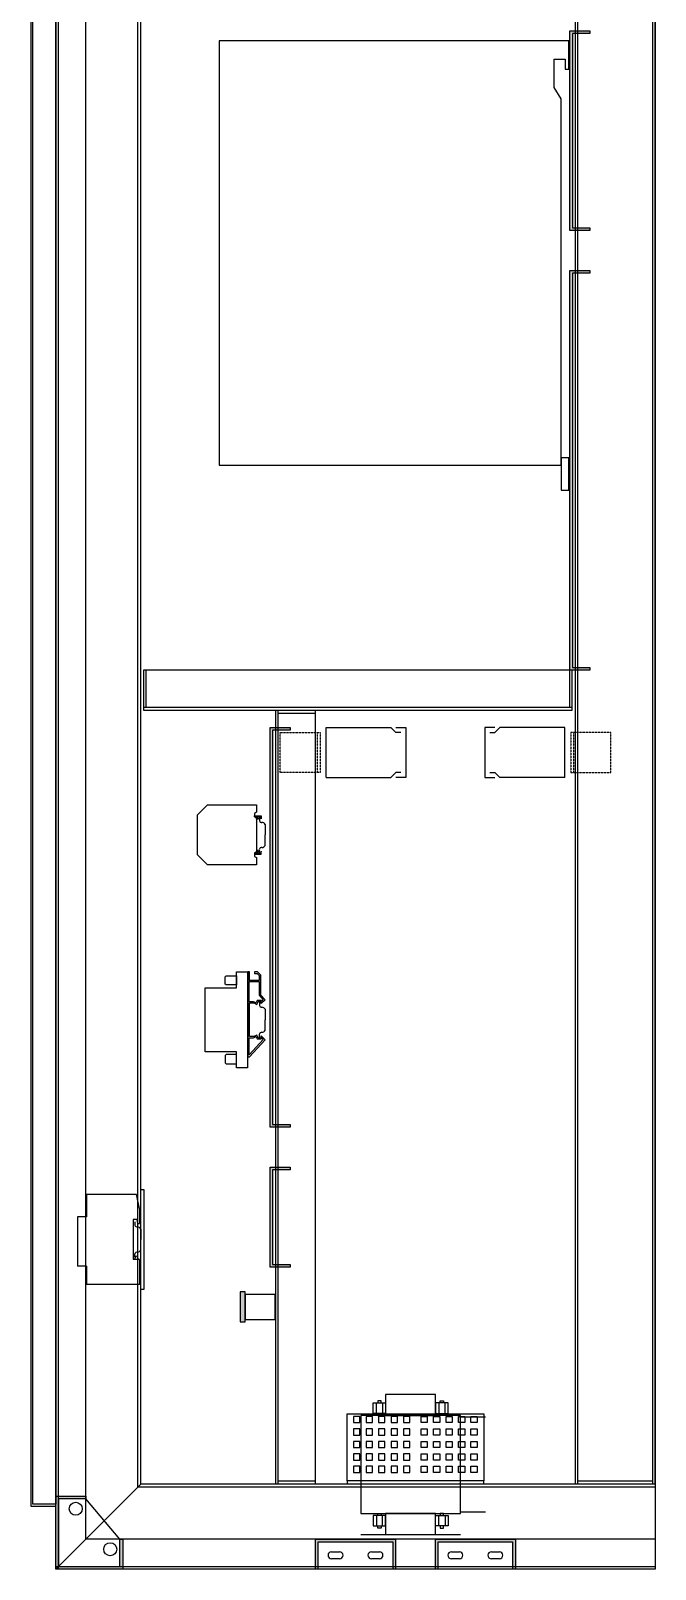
# Model space of a CAD drawing. Header units: millimetres. Extents: x 3151 to 30896, y 1337 to 7086.
# Drawn here: x 25446 to 26071, y 4337 to 5877 of the extents above; entities that cross this region are included whole.
import ezdxf

# ---------------------------------------------------------------- set-up
doc = ezdxf.new("R2010")
doc.units = ezdxf.units.MM
doc.linetypes.add('DASHED2', pattern=[0.375, 0.25, -0.125])

msp = doc.modelspace()

# ---------------------------------------------------------------- hatches: boundary and pattern name
for points in [[(25986, 5876.7), (26006, 5876.7), (26006, 5874), (25988.6, 5874), (25988.6, 5679.3), (26006, 5679.3), (26006, 5676.7), (25986, 5676.7)], [(25986, 5636.7), (26006, 5636.7), (26006, 5634), (25988.6, 5634), (25988.6, 5239.3), (26006, 5239.3), (26006, 5236.7), (25986, 5236.7)], [(25686, 5179.2), (25706, 5179.2), (25706, 5176.5), (25688.6, 5176.5), (25688.6, 4781.8), (25706, 4781.8), (25706, 4779.2), (25686, 4779.2)], [(25686, 4739.2), (25706, 4739.2), (25706, 4736.5), (25688.6, 4736.5), (25688.6, 4641.8), (25706, 4641.8), (25706, 4639.2), (25686, 4639.2)], [(25656, 4584.2), (25661, 4584.2), (25661, 4614.2), (25656, 4614.2)], [(25501.5, 4409.7), (25501.5, 4407), (25474.1, 4407), (25474.1, 4339.3), (25535.8, 4339.3), (25535.8, 4366.7), (25538.5, 4366.7), (25538.5, 4336.7), (25471.5, 4336.7), (25471.5, 4409.7)]]:
    msp.add_hatch(color=7).paths.add_polyline_path(points)
at = {"linetype": 'Continuous'}
for points in [[(25811.5, 4366.7), (25811.5, 4336.7), (25808.8, 4336.7), (25808.8, 4364), (25734.1, 4364), (25734.1, 4336.7), (25731.5, 4336.7), (25731.5, 4366.7)], [(25931.5, 4366.7), (25931.5, 4336.7), (25928.8, 4336.7), (25928.8, 4364), (25854.1, 4364), (25854.1, 4336.7), (25851.5, 4336.7), (25851.5, 4366.7)]]:
    msp.add_hatch(color=7, dxfattribs=at).paths.add_polyline_path(points)

# ---------------------------------------------------------------- linework, layer by layer
at = {"color": 7}
for p, q in [((25471.5, 4336.7), (25471.5, 6536.7)), ((25474.1, 4336.7), (25474.1, 6536.7)), ((26071.5, 6536.7), (26071.5, 4336.7)), ((25446.5, 6512.8), (25446.5, 4399.8)), ((25448.5, 4401.8), (25448.5, 6510.8)), ((25471.5, 6510.8), (25471.5, 4401.8)), ((25501.5, 4366.7), (25501.5, 6506.7)), ((25553.8, 4419), (25553.8, 6454.3)), ((25556.5, 4421.7), (25556.5, 6451.7)), ((25991.5, 6451.2), (25991.5, 4422.2)), ((25994.1, 4422.2), (25994.1, 6451.2)), ((26068.8, 6451.2), (26068.8, 4422.2)), ((26071.5, 4422.2), (26071.5, 6451.2)), ((26071.5, 6451.2), (26071.5, 4422.2)), ((25986, 5676.7), (25986, 5876.7)), ((25986, 5876.7), (26006, 5876.7)), ((26006, 5874), (25988.6, 5874)), ((25988.6, 5874), (25988.6, 5679.3)), ((26006, 5876.7), (26006, 5874)), ((25985, 5866.7), (25635, 5866.7)), ((25635, 5866.7), (25635, 5441.7)), ((25985, 5838.3), (25985, 5866.7)), ((25970.4, 5819.8), (25970.4, 5848.3)), ((25970.4, 5848.3), (25981.4, 5848.3)), ((25981.4, 5848.3), (25981.4, 5838.3)), ((25981.4, 5838.3), (25985, 5838.3)), ((25977.5, 5808.7), (25970.4, 5819.8)), ((25977.5, 5441.7), (25977.5, 5808.7)), ((26006, 5676.7), (25986, 5676.7)), ((25988.6, 5679.3), (26006, 5679.3)), ((26006, 5679.3), (26006, 5676.7)), ((25986, 5236.7), (25986, 5636.7)), ((25986, 5636.7), (26006, 5636.7)), ((26006, 5636.7), (26006, 5634)), ((26006, 5634), (25988.6, 5634)), ((25988.6, 5634), (25988.6, 5239.3)), ((25635, 5441.7), (25977.5, 5441.7)), ((25985, 5449.1), (25977.5, 5449.1)), ((25977.5, 5449.1), (25977.5, 5441.7)), ((25977.5, 5441.7), (25977.5, 5416.7)), ((25985, 5441.7), (25985, 5449.1)), ((25985, 5416.7), (25985, 5441.7)), ((25977.5, 5416.7), (25985, 5416.7)), ((25559.3, 5236.7), (25559.3, 5196.7)), ((25988.3, 5236.7), (25559.3, 5236.7)), ((25562, 5199.3), (25562, 5236.7)), ((25985.7, 5236.7), (25985.7, 5199.3)), ((26006, 5236.7), (25986, 5236.7)), ((25988.3, 5196.7), (25988.3, 5236.7)), ((25988.6, 5239.3), (26006, 5239.3)), ((26006, 5239.3), (26006, 5236.7)), ((25988.3, 5199.3), (25559.3, 5199.3)), ((25559.3, 5196.7), (25988.3, 5196.7)), ((25731.5, 5196.2), (25691.5, 5196.2)), ((25691.5, 5196.2), (25691.5, 4422.2)), ((25694.1, 4422.2), (25694.1, 5196.2)), ((25694.1, 5193.5), (25731.5, 5193.5)), ((25731.5, 4422.2), (25731.5, 5196.2)), ((25686, 4779.2), (25686, 5179.2)), ((25686, 5179.2), (25706, 5179.2)), ((25706, 5176.5), (25688.6, 5176.5)), ((25688.6, 5176.5), (25688.6, 4781.8)), ((25706, 5179.2), (25706, 5176.5)), ((25742, 5129.2), (25742, 5179.2)), ((25742, 5179.2), (25807, 5179.2)), ((25812, 5174.2), (25807, 5179.2)), ((25812, 5179.2), (25822, 5179.2)), ((25822, 5179.2), (25822, 5129.2)), ((25901, 5179.2), (25901, 5129.2)), ((25911, 5179.2), (25901, 5179.2)), ((25911, 5174.2), (25916, 5179.2)), ((25981, 5179.2), (25916, 5179.2)), ((25981, 5129.2), (25981, 5179.2)), ((25817, 5174.2), (25812, 5174.2)), ((25906, 5174.2), (25911, 5174.2)), ((25742, 5129.2), (25807, 5129.2)), ((25812, 5134.2), (25807, 5129.2)), ((25817, 5134.2), (25812, 5134.2)), ((25822, 5129.2), (25812, 5129.2)), ((25901, 5129.2), (25911, 5129.2)), ((25906, 5134.2), (25911, 5134.2)), ((25911, 5134.2), (25916, 5129.2)), ((25981, 5129.2), (25916, 5129.2)), ((25613.3, 5091.7), (25623.3, 5101.7)), ((25623.3, 5101.7), (25672.5, 5101.7)), ((25672.5, 5101.7), (25672.5, 5094.4)), ((25613.3, 5051.7), (25613.3, 5091.7)), ((25672.5, 5094.4), (25670.4, 5093.3)), ((25670.4, 5093.3), (25670.4, 5089.8)), ((25670.4, 5090.9), (25677, 5090.9)), ((25670.4, 5090), (25670.4, 5090.9)), ((25676.4, 5090), (25670.4, 5090)), ((25670.4, 5089.8), (25672.5, 5088.7)), ((25672.5, 5088.7), (25674.2, 5088.7)), ((25672.5, 5087.4), (25672.5, 5088.7)), ((25672.5, 5088.7), (25672.5, 5054.8)), ((25674.2, 5087.4), (25672.5, 5087.4)), ((25674.2, 5088.7), (25674.2, 5087.4)), ((25675.3, 5089.4), (25675.3, 5086.1)), ((25675.3, 5089.4), (25675.3, 5086.1)), ((25677.2, 5087.9), (25676.4, 5090)), ((25677, 5090.9), (25677.2, 5089.9)), ((25677.2, 5089.9), (25677.2, 5087.9)), ((25681, 5082.2), (25681, 5071.7)), ((25681, 5082.2), (25681, 5071.7)), ((25681, 5061.2), (25681, 5071.7)), ((25681, 5061.2), (25681, 5071.7)), ((25623.3, 5041.7), (25613.3, 5051.7)), ((25672.5, 5054.8), (25670.4, 5053.7)), ((25670.4, 5053.7), (25670.4, 5050.1)), ((25676.4, 5053.4), (25670.4, 5053.4)), ((25670.4, 5053.4), (25670.4, 5052.5)), ((25670.4, 5052.5), (25677, 5052.5)), ((25674.2, 5056), (25672.5, 5056)), ((25672.5, 5056), (25672.5, 5054.8)), ((25672.5, 5054.8), (25674.2, 5054.8)), ((25674.2, 5054.8), (25674.2, 5056)), ((25675.3, 5054.1), (25675.3, 5057.3)), ((25675.3, 5054.1), (25675.3, 5057.3)), ((25677.2, 5055.5), (25676.4, 5053.4)), ((25677, 5052.5), (25677.2, 5053.6)), ((25677.2, 5053.6), (25677.2, 5055.5)), ((25672.5, 5041.7), (25623.3, 5041.7)), ((25670.4, 5050.1), (25672.5, 5049)), ((25672.5, 5049), (25672.5, 5041.7)), ((25641.2, 4929.8), (25642.1, 4930.8)), ((25641.2, 4922.5), (25641.2, 4929.8)), ((25642.1, 4930.8), (25652.5, 4930.8)), ((25652.5, 4934.7), (25663.5, 4934.7)), ((25652.5, 4918.7), (25652.5, 4934.7)), ((25652.5, 4930.8), (25652.5, 4921.6)), ((25663.5, 4934.7), (25663.5, 4838.7)), ((25665.3, 4934.7), (25663.6, 4934.7)), ((25663.6, 4934.7), (25663.6, 4849.5)), ((25665.3, 4926.1), (25665.3, 4934.7)), ((25673.4, 4934.7), (25670.3, 4934.7)), ((25670.3, 4934.7), (25670.3, 4933)), ((25670.3, 4933), (25673.1, 4933)), ((25673.1, 4933), (25675.2, 4930.9)), ((25676.9, 4931.2), (25673.4, 4934.7)), ((25675.2, 4930.9), (25675.2, 4926.1)), ((25676.9, 4911.3), (25676.9, 4931.2)), ((25621, 4854.7), (25621, 4918.7)), ((25621, 4918.7), (25652.5, 4918.7)), ((25642.1, 4921.6), (25641.2, 4922.5)), ((25652.5, 4921.6), (25642.1, 4921.6)), ((25665.2, 4904.7), (25665.2, 4925.1)), ((25665.2, 4925.1), (25675.1, 4925.1)), ((25665.2, 4904.7), (25665.2, 4925.1)), ((25675.2, 4926.1), (25665.3, 4926.1)), ((25675.1, 4925.1), (25675.1, 4911.2)), ((25669.5, 4904.7), (25665.2, 4904.7)), ((25665.3, 4869.9), (25665.3, 4903.5)), ((25665.3, 4903.5), (25669.7, 4903.5)), ((25672, 4903.5), (25669.5, 4904.7)), ((25669.7, 4903.5), (25672.7, 4901.9)), ((25673.1, 4905.9), (25672, 4903.5)), ((25672.7, 4901.9), (25674.2, 4905)), ((25677, 4905.9), (25673.1, 4905.9)), ((25674.2, 4905), (25676.4, 4905)), ((25675.1, 4911.2), (25679.2, 4906.7)), ((25675.3, 4904.4), (25675.3, 4901.1)), ((25675.3, 4904.4), (25675.3, 4901.1)), ((25676.4, 4905), (25677.2, 4902.9)), ((25681.1, 4906.7), (25676.9, 4911.3)), ((25677.4, 4904.9), (25677, 4905.9)), ((25677.2, 4902.9), (25681.1, 4906.7)), ((25679.2, 4906.7), (25677.4, 4904.9)), ((25681, 4897.2), (25681, 4886.7)), ((25681, 4897.2), (25681, 4886.7)), ((25681, 4876.2), (25681, 4886.7)), ((25681, 4876.2), (25681, 4886.7)), ((25665.2, 4868.7), (25669.5, 4868.7)), ((25665.2, 4851.5), (25665.2, 4868.7)), ((25679.2, 4866.8), (25665.2, 4851.5)), ((25669.7, 4869.9), (25665.3, 4869.9)), ((25665.3, 4849.5), (25681.1, 4866.7)), ((25669.5, 4868.7), (25672, 4869.9)), ((25672.6, 4871.4), (25669.7, 4869.9)), ((25672, 4869.9), (25673.1, 4867.5)), ((25674.2, 4868.4), (25672.6, 4871.4)), ((25673.1, 4867.5), (25677, 4867.5)), ((25676.4, 4868.4), (25674.2, 4868.4)), ((25675.3, 4869.1), (25675.3, 4872.3)), ((25675.3, 4869.1), (25675.3, 4872.3)), ((25677.2, 4870.5), (25676.4, 4868.4)), ((25677, 4867.5), (25677.4, 4868.6)), ((25681.1, 4866.7), (25677.2, 4870.5)), ((25677.4, 4868.6), (25679.2, 4866.8)), ((25652.5, 4854.7), (25621, 4854.7)), ((25642.1, 4851.8), (25641.2, 4850.9)), ((25652.5, 4851.8), (25642.1, 4851.8)), ((25652.5, 4838.7), (25652.5, 4854.7)), ((25652.5, 4842.6), (25652.5, 4851.8)), ((25641.2, 4850.9), (25641.2, 4843.6)), ((25641.2, 4843.6), (25642.1, 4842.6)), ((25642.1, 4842.6), (25652.5, 4842.6)), ((25663.5, 4838.7), (25652.5, 4838.7)), ((25663.6, 4849.5), (25665.3, 4849.5)), ((25706, 4779.2), (25686, 4779.2)), ((25688.6, 4781.8), (25706, 4781.8)), ((25706, 4781.8), (25706, 4779.2)), ((25686, 4639.2), (25686, 4739.2)), ((25686, 4739.2), (25706, 4739.2)), ((25706, 4736.5), (25688.6, 4736.5)), ((25688.6, 4736.5), (25688.6, 4641.8)), ((25706, 4739.2), (25706, 4736.5)), ((25556.5, 4616.7), (25556.5, 4716.7)), ((25556.5, 4716.7), (25559.5, 4716.7)), ((25559.5, 4716.7), (25559.5, 4616.7)), ((25552.3, 4711.7), (25502.3, 4711.7)), ((25502.3, 4711.7), (25502.3, 4689.4)), ((25555.3, 4697.7), (25552.3, 4711.7)), ((25555.3, 4697.7), (25555.3, 4682.7)), ((25493.3, 4689.4), (25493.3, 4639.9)), ((25502.3, 4689.4), (25493.3, 4689.4)), ((25548.9, 4686.7), (25548.9, 4646.7)), ((25552.5, 4686.7), (25548.9, 4686.7)), ((25550.8, 4684.3), (25550.8, 4681.1)), ((25552.5, 4686.7), (25553.3, 4682.7)), ((25553.3, 4682.7), (25555.3, 4682.7)), ((25556.5, 4677.2), (25556.5, 4666.7)), ((25556.5, 4656.2), (25556.5, 4666.7)), ((25550.8, 4649), (25550.8, 4652.3)), ((25502.3, 4639.9), (25493.3, 4639.9)), ((25502.3, 4639.9), (25502.3, 4621.7)), ((25555.3, 4646.7), (25548.9, 4646.7)), ((25550.3, 4646.7), (25552.3, 4650.7)), ((25552.3, 4650.7), (25554.3, 4646.7)), ((25555.3, 4646.7), (25555.3, 4621.7)), ((25706, 4639.2), (25686, 4639.2)), ((25688.6, 4641.8), (25706, 4641.8)), ((25706, 4641.8), (25706, 4639.2)), ((25555.3, 4621.7), (25502.3, 4621.7)), ((25559.5, 4616.7), (25556.5, 4616.7)), ((25661, 4614.2), (25656, 4614.2)), ((25656, 4614.2), (25656, 4584.2)), ((25661, 4584.2), (25661, 4614.2)), ((25691, 4611.7), (25661, 4611.7)), ((25661, 4611.7), (25661, 4586.7)), ((25691, 4586.7), (25691, 4611.7)), ((25656, 4584.2), (25661, 4584.2)), ((25661, 4586.7), (25691, 4586.7)), ((25789.2, 4503.2, 4.7), (25801.7, 4503.2, 4.7)), ((25789.2, 4492.7, 4.7), (25789.2, 4503.2, 4.7)), ((25792.4, 4503.2, 4.7), (25798.6, 4503.2, 4.7)), ((25792.4, 4492.7, 4.7), (25792.4, 4503.2, 4.7)), ((25797.1, 4505.3, 4.7), (25793.9, 4505.3, 4.7)), ((25793.9, 4505.3, 4.7), (25793.9, 4503.2, 4.7)), ((25797.1, 4503.2, 4.7), (25797.1, 4505.3, 4.7)), ((25798.6, 4503.2, 4.7), (25798.6, 4492.7, 4.7)), ((25851.7, 4511.6, 4.7), (25801.7, 4511.6, 4.7)), ((25801.7, 4511.6, 4.7), (25801.7, 4490.6, 4.7)), ((25801.7, 4503.2, 4.7), (25801.7, 4492.7, 4.7)), ((25851.7, 4490.6, 4.7), (25851.7, 4511.6, 4.7)), ((25864.2, 4503.2, 4.7), (25851.7, 4503.2, 4.7)), ((25851.7, 4503.2, 4.7), (25851.7, 4492.7, 4.7)), ((25861.1, 4503.2, 4.7), (25854.9, 4503.2, 4.7)), ((25854.9, 4503.2, 4.7), (25854.9, 4492.7, 4.7)), ((25856.4, 4503.2, 4.7), (25856.4, 4505.3, 4.7)), ((25856.4, 4505.3, 4.7), (25859.6, 4505.3, 4.7)), ((25859.6, 4505.3, 4.7), (25859.6, 4503.2, 4.7)), ((25861.1, 4492.7, 4.7), (25861.1, 4503.2, 4.7)), ((25864.2, 4492.7, 4.7), (25864.2, 4503.2, 4.7)), ((25763.2, 4492.2), (25899.8, 4492.2)), ((25763.2, 4425.2), (25763.2, 4492.2)), ((25775.9, 4489.7), (25769.6, 4489.7)), ((25769.6, 4489.7), (25769.6, 4483.5)), ((25769.6, 4483.5), (25775.9, 4483.5)), ((25775.9, 4483.5), (25775.9, 4489.7)), ((25876.7, 4490.6, 4.7), (25776.7, 4490.6, 4.7)), ((25776.7, 4490.6, 4.7), (25776.7, 4392.6, 4.7)), ((25788.4, 4489.7), (25782.1, 4489.7)), ((25782.1, 4489.7), (25782.1, 4483.5)), ((25782.1, 4483.5), (25788.4, 4483.5)), ((25788.4, 4483.5), (25788.4, 4489.7)), ((25801.7, 4492.7, 4.7), (25789.2, 4492.7, 4.7)), ((25798.6, 4492.7, 4.7), (25792.4, 4492.7, 4.7)), ((25793.9, 4492.7, 4.7), (25793.9, 4490.6, 4.7)), ((25793.9, 4490.6, 4.7), (25797.1, 4490.6, 4.7)), ((25800.9, 4489.7), (25794.6, 4489.7)), ((25794.6, 4489.7), (25794.6, 4483.5)), ((25794.6, 4483.5), (25800.9, 4483.5)), ((25797.1, 4490.6, 4.7), (25797.1, 4492.7, 4.7)), ((25800.9, 4483.5), (25800.9, 4489.7)), ((25801.7, 4490.6, 4.7), (25851.7, 4490.6, 4.7)), ((25813.4, 4489.7), (25807.1, 4489.7)), ((25807.1, 4489.7), (25807.1, 4483.5)), ((25807.1, 4483.5), (25813.4, 4483.5)), ((25813.4, 4483.5), (25813.4, 4489.7)), ((25825.9, 4489.7), (25819.6, 4489.7)), ((25819.6, 4489.7), (25819.6, 4483.5)), ((25819.6, 4483.5), (25825.9, 4483.5)), ((25825.9, 4483.5), (25825.9, 4489.7)), ((25837.1, 4483.5), (25837.1, 4489.7)), ((25837.1, 4489.7), (25843.4, 4489.7)), ((25843.4, 4483.5), (25837.1, 4483.5)), ((25843.4, 4489.7), (25843.4, 4483.5)), ((25849.6, 4483.5), (25849.6, 4489.7)), ((25849.6, 4489.7), (25855.9, 4489.7)), ((25855.9, 4483.5), (25849.6, 4483.5)), ((25851.7, 4492.7, 4.7), (25864.2, 4492.7, 4.7)), ((25854.9, 4492.7, 4.7), (25861.1, 4492.7, 4.7)), ((25855.9, 4489.7), (25855.9, 4483.5)), ((25856.4, 4490.6, 4.7), (25856.4, 4492.7, 4.7)), ((25859.6, 4490.6, 4.7), (25856.4, 4490.6, 4.7)), ((25859.6, 4492.7, 4.7), (25859.6, 4490.6, 4.7)), ((25862.1, 4483.5), (25862.1, 4489.7)), ((25862.1, 4489.7), (25868.4, 4489.7)), ((25868.4, 4483.5), (25862.1, 4483.5)), ((25868.4, 4489.7), (25868.4, 4483.5)), ((25874.6, 4483.5), (25874.6, 4489.7)), ((25874.6, 4489.7), (25880.9, 4489.7)), ((25880.9, 4483.5), (25874.6, 4483.5)), ((25876.7, 4392.6, 4.7), (25876.7, 4490.6, 4.7)), ((25876.7, 4489.2, 4.7), (25901.7, 4489.2, 4.7)), ((25880.9, 4489.7), (25880.9, 4483.5)), ((25887.1, 4483.5), (25887.1, 4489.7)), ((25887.1, 4489.7), (25893.4, 4489.7)), ((25893.4, 4483.5), (25887.1, 4483.5)), ((25893.4, 4489.7), (25893.4, 4483.5)), ((25899.8, 4492.2), (25899.8, 4425.2)), ((25775.9, 4477.2), (25769.6, 4477.2)), ((25769.6, 4477.2), (25769.6, 4471)), ((25769.6, 4471), (25775.9, 4471)), ((25775.9, 4471), (25775.9, 4477.2)), ((25788.4, 4477.2), (25782.1, 4477.2)), ((25782.1, 4477.2), (25782.1, 4471)), ((25782.1, 4471), (25788.4, 4471)), ((25788.4, 4471), (25788.4, 4477.2)), ((25800.9, 4477.2), (25794.6, 4477.2)), ((25794.6, 4477.2), (25794.6, 4471)), ((25794.6, 4471), (25800.9, 4471)), ((25800.9, 4471), (25800.9, 4477.2)), ((25813.4, 4477.2), (25807.1, 4477.2)), ((25807.1, 4477.2), (25807.1, 4471)), ((25807.1, 4471), (25813.4, 4471)), ((25813.4, 4471), (25813.4, 4477.2)), ((25825.9, 4477.2), (25819.6, 4477.2)), ((25819.6, 4477.2), (25819.6, 4471)), ((25819.6, 4471), (25825.9, 4471)), ((25825.9, 4471), (25825.9, 4477.2)), ((25837.1, 4471), (25837.1, 4477.2)), ((25837.1, 4477.2), (25843.4, 4477.2)), ((25843.4, 4471), (25837.1, 4471)), ((25843.4, 4477.2), (25843.4, 4471)), ((25849.6, 4471), (25849.6, 4477.2)), ((25849.6, 4477.2), (25855.9, 4477.2)), ((25855.9, 4471), (25849.6, 4471)), ((25855.9, 4477.2), (25855.9, 4471)), ((25862.1, 4471), (25862.1, 4477.2)), ((25862.1, 4477.2), (25868.4, 4477.2)), ((25868.4, 4471), (25862.1, 4471)), ((25868.4, 4477.2), (25868.4, 4471)), ((25874.6, 4471), (25874.6, 4477.2)), ((25874.6, 4477.2), (25880.9, 4477.2)), ((25880.9, 4471), (25874.6, 4471)), ((25880.9, 4477.2), (25880.9, 4471)), ((25887.1, 4471), (25887.1, 4477.2)), ((25887.1, 4477.2), (25893.4, 4477.2)), ((25893.4, 4471), (25887.1, 4471)), ((25893.4, 4477.2), (25893.4, 4471)), ((25775.9, 4464.7), (25769.6, 4464.7)), ((25769.6, 4464.7), (25769.6, 4458.5)), ((25769.6, 4458.5), (25775.9, 4458.5)), ((25775.9, 4452.2), (25769.6, 4452.2)), ((25769.6, 4452.2), (25769.6, 4446)), ((25775.9, 4458.5), (25775.9, 4464.7)), ((25775.9, 4446), (25775.9, 4452.2)), ((25788.4, 4464.7), (25782.1, 4464.7)), ((25782.1, 4464.7), (25782.1, 4458.5)), ((25782.1, 4458.5), (25788.4, 4458.5)), ((25788.4, 4452.2), (25782.1, 4452.2)), ((25782.1, 4452.2), (25782.1, 4446)), ((25788.4, 4458.5), (25788.4, 4464.7)), ((25788.4, 4446), (25788.4, 4452.2)), ((25800.9, 4464.7), (25794.6, 4464.7)), ((25794.6, 4464.7), (25794.6, 4458.5)), ((25794.6, 4458.5), (25800.9, 4458.5)), ((25800.9, 4452.2), (25794.6, 4452.2)), ((25794.6, 4452.2), (25794.6, 4446)), ((25800.9, 4458.5), (25800.9, 4464.7)), ((25800.9, 4446), (25800.9, 4452.2)), ((25813.4, 4464.7), (25807.1, 4464.7)), ((25807.1, 4464.7), (25807.1, 4458.5)), ((25807.1, 4458.5), (25813.4, 4458.5)), ((25813.4, 4452.2), (25807.1, 4452.2)), ((25807.1, 4452.2), (25807.1, 4446)), ((25813.4, 4458.5), (25813.4, 4464.7)), ((25813.4, 4446), (25813.4, 4452.2)), ((25825.9, 4464.7), (25819.6, 4464.7)), ((25819.6, 4464.7), (25819.6, 4458.5)), ((25819.6, 4458.5), (25825.9, 4458.5)), ((25825.9, 4452.2), (25819.6, 4452.2)), ((25819.6, 4452.2), (25819.6, 4446)), ((25825.9, 4458.5), (25825.9, 4464.7)), ((25825.9, 4446), (25825.9, 4452.2)), ((25837.1, 4458.5), (25837.1, 4464.7)), ((25837.1, 4464.7), (25843.4, 4464.7)), ((25843.4, 4458.5), (25837.1, 4458.5)), ((25837.1, 4446), (25837.1, 4452.2)), ((25837.1, 4452.2), (25843.4, 4452.2)), ((25843.4, 4464.7), (25843.4, 4458.5)), ((25843.4, 4452.2), (25843.4, 4446)), ((25849.6, 4458.5), (25849.6, 4464.7)), ((25849.6, 4464.7), (25855.9, 4464.7)), ((25855.9, 4458.5), (25849.6, 4458.5)), ((25849.6, 4446), (25849.6, 4452.2)), ((25849.6, 4452.2), (25855.9, 4452.2)), ((25855.9, 4464.7), (25855.9, 4458.5)), ((25855.9, 4452.2), (25855.9, 4446)), ((25862.1, 4458.5), (25862.1, 4464.7)), ((25862.1, 4464.7), (25868.4, 4464.7)), ((25868.4, 4458.5), (25862.1, 4458.5)), ((25862.1, 4446), (25862.1, 4452.2)), ((25862.1, 4452.2), (25868.4, 4452.2)), ((25868.4, 4464.7), (25868.4, 4458.5)), ((25868.4, 4452.2), (25868.4, 4446)), ((25874.6, 4458.5), (25874.6, 4464.7)), ((25874.6, 4464.7), (25880.9, 4464.7)), ((25880.9, 4458.5), (25874.6, 4458.5)), ((25874.6, 4446), (25874.6, 4452.2)), ((25874.6, 4452.2), (25880.9, 4452.2)), ((25880.9, 4464.7), (25880.9, 4458.5)), ((25880.9, 4452.2), (25880.9, 4446)), ((25887.1, 4458.5), (25887.1, 4464.7)), ((25887.1, 4464.7), (25893.4, 4464.7)), ((25893.4, 4458.5), (25887.1, 4458.5)), ((25887.1, 4446), (25887.1, 4452.2)), ((25887.1, 4452.2), (25893.4, 4452.2)), ((25893.4, 4464.7), (25893.4, 4458.5)), ((25893.4, 4452.2), (25893.4, 4446)), ((25769.6, 4446), (25775.9, 4446)), ((25775.9, 4439.7), (25769.6, 4439.7)), ((25769.6, 4439.7), (25769.6, 4433.5)), ((25775.9, 4433.5), (25775.9, 4439.7)), ((25782.1, 4446), (25788.4, 4446)), ((25788.4, 4439.7), (25782.1, 4439.7)), ((25782.1, 4439.7), (25782.1, 4433.5)), ((25788.4, 4433.5), (25788.4, 4439.7)), ((25794.6, 4446), (25800.9, 4446)), ((25800.9, 4439.7), (25794.6, 4439.7)), ((25794.6, 4439.7), (25794.6, 4433.5)), ((25800.9, 4433.5), (25800.9, 4439.7)), ((25807.1, 4446), (25813.4, 4446)), ((25813.4, 4439.7), (25807.1, 4439.7)), ((25807.1, 4439.7), (25807.1, 4433.5)), ((25813.4, 4433.5), (25813.4, 4439.7)), ((25819.6, 4446), (25825.9, 4446)), ((25825.9, 4439.7), (25819.6, 4439.7)), ((25819.6, 4439.7), (25819.6, 4433.5)), ((25825.9, 4433.5), (25825.9, 4439.7)), ((25843.4, 4446), (25837.1, 4446)), ((25837.1, 4433.5), (25837.1, 4439.7)), ((25837.1, 4439.7), (25843.4, 4439.7)), ((25843.4, 4439.7), (25843.4, 4433.5)), ((25855.9, 4446), (25849.6, 4446)), ((25849.6, 4433.5), (25849.6, 4439.7)), ((25849.6, 4439.7), (25855.9, 4439.7)), ((25855.9, 4439.7), (25855.9, 4433.5)), ((25868.4, 4446), (25862.1, 4446)), ((25862.1, 4433.5), (25862.1, 4439.7)), ((25862.1, 4439.7), (25868.4, 4439.7)), ((25868.4, 4439.7), (25868.4, 4433.5)), ((25880.9, 4446), (25874.6, 4446)), ((25874.6, 4433.5), (25874.6, 4439.7)), ((25874.6, 4439.7), (25880.9, 4439.7)), ((25880.9, 4439.7), (25880.9, 4433.5)), ((25893.4, 4446), (25887.1, 4446)), ((25887.1, 4433.5), (25887.1, 4439.7)), ((25887.1, 4439.7), (25893.4, 4439.7)), ((25893.4, 4439.7), (25893.4, 4433.5)), ((25471.5, 4336.7), (25556.5, 4421.7)), ((26071.5, 4421.7), (25556.5, 4421.7)), ((25691.5, 4422.2), (25731.5, 4422.2)), ((25731.5, 4424.8), (25694.1, 4424.8)), ((25899.8, 4425.2), (25763.2, 4425.2)), ((25899.8, 4425.2), (25763.2, 4425.2)), ((25763.2, 4425.2), (25763.2, 4422.2)), ((25763.2, 4422.2), (25899.8, 4422.2)), ((25769.6, 4433.5), (25775.9, 4433.5)), ((25782.1, 4433.5), (25788.4, 4433.5)), ((25794.6, 4433.5), (25800.9, 4433.5)), ((25807.1, 4433.5), (25813.4, 4433.5)), ((25819.6, 4433.5), (25825.9, 4433.5)), ((25843.4, 4433.5), (25837.1, 4433.5)), ((25855.9, 4433.5), (25849.6, 4433.5)), ((25868.4, 4433.5), (25862.1, 4433.5)), ((25880.9, 4433.5), (25874.6, 4433.5)), ((25893.4, 4433.5), (25887.1, 4433.5)), ((25899.8, 4422.2), (25899.8, 4425.2)), ((25991.5, 4422.2), (26071.5, 4422.2)), ((26068.8, 4424.8), (25994.1, 4424.8)), ((25471.5, 4336.7), (25471.5, 4409.7)), ((25471.5, 4409.7), (25501.5, 4409.7)), ((25501.5, 4407), (25474.1, 4407)), ((25474.1, 4407), (25474.1, 4339.3)), ((25501.5, 4409.7), (25501.5, 4407)), ((25535.8, 4366.7), (25501.5, 4407)), ((26071.5, 4419), (25553.8, 4419)), ((25446.5, 4399.8), (25471.5, 4399.8)), ((25471.5, 4401.8), (25448.5, 4401.8)), ((25471.5, 4399.8), (25471.5, 4401.8)), ((25776.7, 4392.6, 4.7), (25876.7, 4392.6, 4.7)), ((25801.7, 4390.5, 4.7), (25789.2, 4390.5, 4.7)), ((25789.2, 4390.5, 4.7), (25789.2, 4380, 4.7)), ((25798.6, 4390.5, 4.7), (25792.4, 4390.5, 4.7)), ((25792.4, 4390.5, 4.7), (25792.4, 4380, 4.7)), ((25793.9, 4390.5, 4.7), (25793.9, 4392.6, 4.7)), ((25793.9, 4392.6, 4.7), (25797.1, 4392.6, 4.7)), ((25797.1, 4392.6, 4.7), (25797.1, 4390.5, 4.7)), ((25798.6, 4380, 4.7), (25798.6, 4390.5, 4.7)), ((25851.7, 4392.6, 4.7), (25801.7, 4392.6, 4.7)), ((25801.7, 4392.6, 4.7), (25801.7, 4371.6, 4.7)), ((25801.7, 4380, 4.7), (25801.7, 4390.5, 4.7)), ((25851.7, 4371.6, 4.7), (25851.7, 4392.6, 4.7)), ((25851.7, 4380, 4.7), (25851.7, 4390.5, 4.7)), ((25851.7, 4390.5, 4.7), (25864.2, 4390.5, 4.7)), ((25854.9, 4380, 4.7), (25854.9, 4390.5, 4.7)), ((25854.9, 4390.5, 4.7), (25861.1, 4390.5, 4.7)), ((25859.6, 4392.6, 4.7), (25856.4, 4392.6, 4.7)), ((25856.4, 4392.6, 4.7), (25856.4, 4390.5, 4.7)), ((25859.6, 4390.5, 4.7), (25859.6, 4392.6, 4.7)), ((25861.1, 4390.5, 4.7), (25861.1, 4380, 4.7)), ((25864.2, 4390.5, 4.7), (25864.2, 4380, 4.7)), ((25876.7, 4394, 4.7), (25901.7, 4394, 4.7)), ((25789.2, 4380, 4.7), (25801.7, 4380, 4.7)), ((25792.4, 4380, 4.7), (25798.6, 4380, 4.7)), ((25793.9, 4377.9, 4.7), (25793.9, 4380, 4.7)), ((25797.1, 4377.9, 4.7), (25793.9, 4377.9, 4.7)), ((25797.1, 4380, 4.7), (25797.1, 4377.9, 4.7)), ((25864.2, 4380, 4.7), (25851.7, 4380, 4.7)), ((25861.1, 4380, 4.7), (25854.9, 4380, 4.7)), ((25856.4, 4380, 4.7), (25856.4, 4377.9, 4.7)), ((25856.4, 4377.9, 4.7), (25859.6, 4377.9, 4.7)), ((25859.6, 4377.9, 4.7), (25859.6, 4380, 4.7)), ((26071.5, 4366.7), (25501.5, 4366.7)), ((25535.8, 4366.7), (25538.5, 4366.7)), ((25535.8, 4339.3), (25535.8, 4366.7)), ((25538.5, 4366.7), (25538.5, 4336.7)), ((25731.5, 4336.7), (25731.5, 4366.7)), ((25731.5, 4366.7), (25811.5, 4366.7)), ((25734.1, 4336.7), (25734.1, 4364)), ((25734.1, 4364), (25808.8, 4364)), ((25776.7, 4371.6, 4.7), (25876.7, 4371.6, 4.7)), ((25801.7, 4371.6, 4.7), (25851.7, 4371.6, 4.7)), ((25808.8, 4364), (25808.8, 4336.7)), ((25811.5, 4366.7), (25811.5, 4336.7)), ((25851.5, 4336.7), (25851.5, 4366.7)), ((25851.5, 4366.7), (25931.5, 4366.7)), ((25854.1, 4336.7), (25854.1, 4364)), ((25854.1, 4364), (25928.8, 4364)), ((25928.8, 4364), (25928.8, 4336.7)), ((25931.5, 4366.7), (25931.5, 4336.7)), ((25744, 4350.7), (25744, 4350.7)), ((25747.5, 4354.2), (25755.5, 4354.2)), ((25755.5, 4347.2), (25747.5, 4347.2)), ((25759, 4350.7), (25759, 4350.7)), ((25784, 4350.7), (25784, 4350.7)), ((25787.5, 4354.2), (25795.5, 4354.2)), ((25795.5, 4347.2), (25787.5, 4347.2)), ((25799, 4350.7), (25799, 4350.7)), ((25864, 4350.7), (25864, 4350.7)), ((25867.5, 4354.2), (25875.5, 4354.2)), ((25875.5, 4347.2), (25867.5, 4347.2)), ((25879, 4350.7), (25879, 4350.7)), ((25904, 4350.7), (25904, 4350.7)), ((25907.5, 4354.2), (25915.5, 4354.2)), ((25915.5, 4347.2), (25907.5, 4347.2)), ((25919, 4350.7), (25919, 4350.7)), ((25471.5, 4339.3), (26071.5, 4339.3)), ((26071.5, 4336.7), (25471.5, 4336.7)), ((25538.5, 4336.7), (25471.5, 4336.7)), ((25474.1, 4339.3), (25535.8, 4339.3)), ((25811.5, 4336.7), (25731.5, 4336.7)), ((25808.8, 4336.7), (25734.1, 4336.7)), ((25931.5, 4336.7), (25851.5, 4336.7)), ((25928.8, 4336.7), (25854.1, 4336.7))]:
    msp.add_line(p, q, dxfattribs=at)
at = {"color": 7, "linetype": 'DASHED2'}
for p, q in [((25696, 5134.2), (25696, 5174.2)), ((25696, 5174.2), (25736, 5174.2)), ((25733.3, 5174.2), (25733.3, 5134.2)), ((25736, 5174.2), (25736, 5134.2)), ((25987, 5174.2), (25987, 5134.2)), ((26027, 5174.2), (25987, 5174.2)), ((25989.6, 5174.2), (25989.6, 5134.2)), ((26027, 5134.2), (26027, 5174.2)), ((25736, 5134.2), (25696, 5134.2)), ((25987, 5134.2), (26027, 5134.2))]:
    msp.add_line(p, q, dxfattribs=at)
at = {"color": 7, "linetype": 'Continuous'}
for centre in [(25491.5, 4397.2), (25491.5, 4397.2), (25526, 4356.7), (25526, 4356.7)]:
    msp.add_circle(centre, 6.5, dxfattribs=at)
at = {"color": 7}
for centre, radius, start, end in [((25677.7, 5086.7), 2.5, 194.4253, 274.5117), ((25677.7, 5086.7), 2.5, 194.4253, 274.5117), ((25678.1, 5081.2), 3.02, 19.3127, 95.0244), ((25678.1, 5081.2), 3.02, 19.3127, 95.0244), ((25677.7, 5056.7), 2.5, 85.4883, 165.5747), ((25677.7, 5056.7), 2.5, 85.4883, 165.5747), ((25678.1, 5062.2), 3.02, 264.9756, 340.6873), ((25678.1, 5062.2), 3.02, 264.9756, 340.6873), ((25677.7, 4901.7), 2.5, 194.4253, 274.5117), ((25677.7, 4901.7), 2.5, 194.4253, 274.5117), ((25678.1, 4896.2), 3.02, 19.3127, 95.0244), ((25678.1, 4896.2), 3.02, 19.3127, 95.0244), ((25677.7, 4871.7), 2.5, 85.4883, 165.5747), ((25677.7, 4871.7), 2.5, 85.4883, 165.5747), ((25678.1, 4877.2), 3.02, 264.9756, 340.6873), ((25678.1, 4877.2), 3.02, 264.9756, 340.6873), ((25553.2, 4681.7), 2.5, 194.4253, 274.5117), ((25553.6, 4676.2), 3.02, 19.3127, 95.0244), ((25553.2, 4651.7), 2.5, 85.4883, 165.5747), ((25553.6, 4657.2), 3.02, 264.9756, 340.6873), ((25747.5, 4350.7), 3.5, 90, 180), ((25747.5, 4350.7), 3.5, 180, 270), ((25755.5, 4350.7), 3.5, 0, 90), ((25755.5, 4350.7), 3.5, 270, 0), ((25787.5, 4350.7), 3.5, 90, 180), ((25787.5, 4350.7), 3.5, 180, 270), ((25795.5, 4350.7), 3.5, 0, 90), ((25795.5, 4350.7), 3.5, 270, 0), ((25867.5, 4350.7), 3.5, 90, 180), ((25867.5, 4350.7), 3.5, 180, 270), ((25875.5, 4350.7), 3.5, 0, 90), ((25875.5, 4350.7), 3.5, 270, 0), ((25907.5, 4350.7), 3.5, 90, 180), ((25907.5, 4350.7), 3.5, 180, 270), ((25915.5, 4350.7), 3.5, 0, 90), ((25915.5, 4350.7), 3.5, 270, 0)]:
    msp.add_arc(centre, radius, start, end, dxfattribs=at)

doc.saveas('drawing.dxf')
